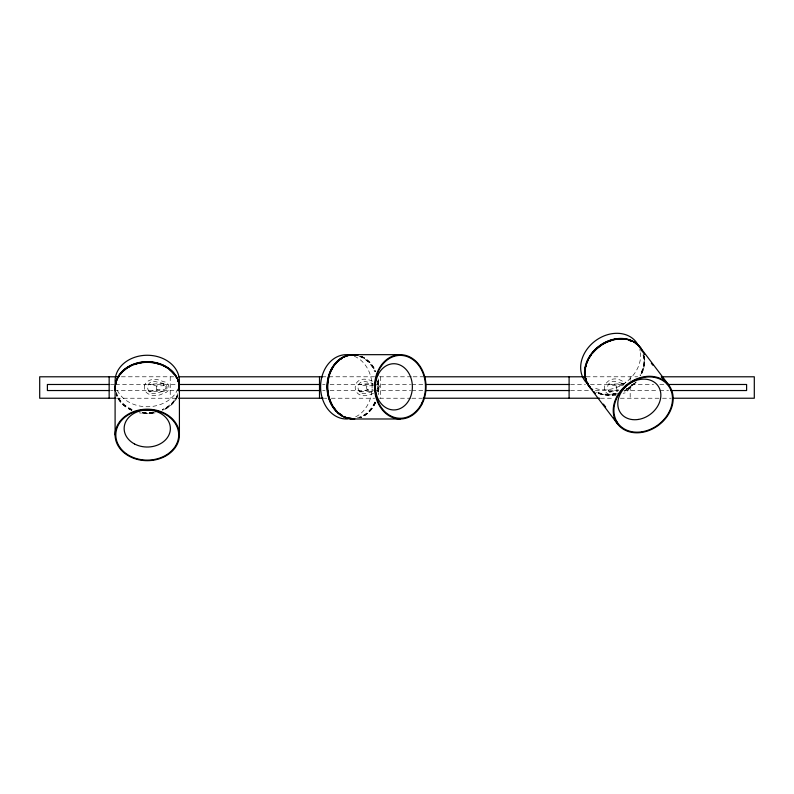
<?xml version="1.0" encoding="UTF-8"?>
<svg xmlns="http://www.w3.org/2000/svg" width="794" height="794" viewBox="0 0 794 794"><rect width="100%" height="100%" fill="white"/><g stroke="black" fill="none" stroke-linecap="round" stroke-linejoin="round"><path stroke-width="0.6" stroke-dasharray="3.97 2.98" d="M164.547 385.656L156.676 386.003L148.448 384.356L162.77 383.462L164.547 385.656A1.965 1.965 0 0 1 164.547 389.457L162.77 391.452L153.828 393.665A6.213 6.213 0 0 1 147.624 387.452A6.213 6.213 0 0 1 153.828 381.249L164.189 383.651A3.94 3.94 0 0 1 164.189 391.263L149.441 391.849L148.448 390.559M373.517 393.248C349.102 405.148 349.102 369.766 373.517 381.656M149.441 391.849L157.172 389.755L163.832 389.556M358.799 390.559L359.781 391.849L367.513 389.755L373.061 389.586M608.403 390.559L609.385 391.849L619.33 389.685M359.781 391.849L373.111 391.452L364.178 393.665A6.213 6.213 0 0 1 357.965 387.452A6.213 6.213 0 0 1 364.178 381.249L373.111 383.462L358.799 384.356L367.017 386.003L374.173 385.556M625.086 384.048A3.94 3.94 0 0 0 624.134 383.651L608.403 384.356L616.62 386.003L623.776 385.556L622.714 383.462L613.772 381.249A6.213 6.213 0 0 0 607.569 387.452A6.213 6.213 0 0 0 613.772 393.665L615.747 393.665M609.385 391.849L617.871 391.591M121.373 376.793L173.688 376.793M321.947 376.793L374.669 376.793M379.631 376.793L411.888 376.793M413.128 376.793L423.053 376.793M586.2 376.793L637.681 376.793M110.614 384.485L114.336 384.485M115.577 384.485L177.568 384.485M322.612 384.485L325.093 384.485M330.056 384.485L373.448 384.485M374.689 384.485L410.637 384.485M411.878 384.485L424.274 384.485M570.568 384.485L585.446 384.485M590.399 384.485L623.876 384.485M631.309 384.485L653.631 384.485M659.824 384.485L664.786 384.485M110.614 390.539L113.095 390.539M114.336 390.539L177.568 390.539M322.612 390.539L325.093 390.539M330.056 390.539L373.448 390.539M374.689 390.539L410.637 390.539M411.878 390.539L424.274 390.539M570.568 390.539L590.399 390.539M595.361 390.539L618.913 390.539M623.876 390.539L658.583 390.539M659.824 390.539L668.508 390.539M616.025 395.501C593.952 395.62 607.311 370.808 623.111 381.656A5.796 5.796 0 0 1 626.009 382.44M116.49 398.231L177.409 398.231M324.389 398.231L326.83 398.231M331.247 398.231L374.669 398.231M379.631 398.231L410.647 398.231M411.888 398.231L421.812 398.231M600.462 398.231L614.298 398.231M620.312 398.231L661.253 398.231M662.494 398.231L671.178 398.231M622.714 383.462L623.895 384.921M162.77 383.462L163.832 385.556M630.178 376.793L630.178 380.366M630.178 386.321L630.178 398.231M380.574 376.793L380.574 398.231M170.234 376.793L170.234 398.231M177.161 397.328A32.157 25.745 0 0 1 162.75 410.419M155.257 412.791A32.157 25.745 0 0 1 139.268 412.791M131.764 410.419A32.157 25.745 0 0 1 116.113 394.261M177.717 393.685A31.442 25.18 0 0 1 162.403 409.486M153.153 412.155A31.442 25.18 0 0 1 141.372 412.155M132.112 409.486A31.442 25.18 0 0 1 116.371 392.147M177.568 395.313A31.869 25.517 0 0 1 162.611 409.783M153.232 412.493A31.869 25.517 0 0 1 141.292 412.493M131.903 409.783A31.869 25.517 0 0 1 116.39 393.774M177.568 395.74A31.869 25.517 0 0 1 162.611 410.21M153.232 412.92A31.869 25.517 0 0 1 141.292 412.92M131.903 410.21A31.869 25.517 0 0 1 116.39 394.201M177.846 395.382A32.157 25.745 0 0 1 162.75 409.992M153.282 412.721A32.157 25.745 0 0 1 141.233 412.721M131.764 409.992A32.157 25.745 0 0 1 116.113 393.824M177.846 388.961A32.157 25.745 0 0 1 148.27 406.736A32.157 25.745 0 0 1 117.363 390.479M157.172 389.755A3.107 3.107 0 0 1 156.676 386.003M361.161 356.248A32.157 25.745 90 0 1 375.77 371.334M378.143 378.827A32.157 25.745 90 0 1 378.143 394.826M375.77 402.32A32.157 25.745 90 0 1 361.161 417.416M359.037 356.377A31.442 25.18 -90 0 1 374.837 371.681M377.507 380.941A31.442 25.18 -90 0 1 377.755 390.767M374.837 401.972A31.442 25.18 -90 0 1 357.498 417.713M360.665 356.516A31.869 25.517 -90 0 1 375.135 371.473M377.845 380.862A31.869 25.517 -90 0 1 378.093 390.827M375.135 402.181A31.869 25.517 -90 0 1 359.126 417.694M361.091 356.516A31.869 25.517 -90 0 1 375.572 371.473M378.272 380.862A31.869 25.517 -90 0 1 378.272 392.802M375.572 402.181A31.869 25.517 -90 0 1 359.553 417.694M360.734 356.248A32.157 25.745 90 0 1 375.344 371.334M378.073 380.802A32.157 25.745 90 0 1 378.073 392.851M375.344 402.32A32.157 25.745 90 0 1 360.734 417.416M354.313 356.248A32.157 25.745 -90 0 1 372.108 386.827A32.157 25.745 -90 0 1 354.313 417.416M377.607 383.353A5.796 5.796 0 0 1 376.406 392.474M367.513 389.755A3.107 3.107 0 0 1 367.017 386.003M376.922 385.487A3.94 3.94 0 0 1 376.922 389.427M644.321 356.526A32.157 25.745 -37.2 0 1 640.738 375.651M636.202 382.073A32.157 25.745 -37.2 0 1 625.235 390.827M616.045 394.37A32.157 25.745 -37.2 0 1 596.661 392.633M643.041 354.829A31.442 25.18 -37.2 0 1 639.904 375.115M632.729 384.217A31.442 25.18 -37.2 0 1 626.446 388.971M615.757 393.417A31.442 25.18 -37.2 0 1 596.8 391.73M643.795 356.278A31.869 25.517 -37.2 0 1 640.242 375.234M634.406 383.055A31.869 25.517 -37.2 0 1 624.888 390.271M615.777 393.774A31.869 25.517 -37.2 0 1 596.562 392.067M643.686 355.007A31.869 25.517 -37.2 0 1 640.51 375.572M636.004 381.934A31.869 25.517 -37.2 0 1 625.146 390.608M616.035 394.122A31.869 25.517 -37.2 0 1 596.82 392.405M643.686 354.551A32.157 25.745 -37.2 0 1 640.48 375.314M634.585 383.204A32.157 25.745 -37.2 0 1 624.977 390.479M617.663 393.526A32.157 25.745 -37.2 0 1 596.403 392.296M639.805 349.439A32.157 25.745 -37.2 0 1 640.182 351.067M640.44 352.734A32.157 25.745 -37.2 0 1 626.178 382.093A32.157 25.745 -37.2 0 1 594.061 387.879M628.908 387.452A5.796 5.796 0 0 1 623.111 393.248M617.117 389.755A3.107 3.107 0 0 1 616.62 386.003M626.923 388.474A3.94 3.94 0 0 1 624.134 391.263M144.548 385.368C142.354 395.442 156.736 398.042 163.167 393.248A5.796 5.796 0 0 0 168.963 387.452A5.796 5.796 0 0 0 163.167 381.656C157.351 378.43 147.386 377.954 144.548 385.368"/><path stroke-width="1.19" d="M353.201 354.67L400.295 354.67M116.619 376.793L39.7 376.793L39.7 398.231L115.378 398.231M178.65 376.793L322.562 376.793M424.294 376.793L583.759 376.793M661.253 376.793L754.3 376.793L754.3 398.231L672.419 398.231M109.383 384.485L47.392 384.485L47.392 390.539L109.383 390.539M178.809 384.485L320.131 384.485M425.515 384.485L569.328 384.485M667.268 384.485L746.608 384.485L746.608 390.539L670.98 390.539M178.809 390.539L320.131 390.539M425.515 390.539L569.328 390.539M178.65 398.231L323.168 398.231M423.053 398.231L599.639 398.231M353.201 418.984L400.295 418.984M640.391 347.603L668.836 385.13A32.157 25.745 -37.2 0 1 643.855 432.035A32.157 25.745 -37.2 0 1 616.918 396.494A32.157 25.745 -37.2 0 1 668.836 385.13M641.77 350.611L644.718 354.491M651.338 363.235L652.807 365.171M661.64 376.822L664.578 380.713M593.862 391.502L595.331 393.437M603.42 404.126L605.633 407.034M613.722 417.713L617.404 422.577M589.138 386.45L617.573 423.976M569.1 376.793L569.1 398.231M319.506 376.793L319.506 398.231M179.414 387.849L179.414 434.943A32.157 25.745 0 0 1 131.179 457.235A32.157 25.745 0 0 1 131.179 412.642A32.157 25.745 0 0 1 179.414 434.943M115.1 387.849L115.1 434.943M109.155 376.793L109.155 398.231M115.358 391.085A32.157 25.745 0 0 1 147.257 362.104A32.157 25.745 0 0 1 179.166 391.085M116.063 384.266A31.442 25.18 0 0 1 116.371 382.708M118.812 376.703A31.442 25.18 0 0 1 119.705 375.294M120.708 373.934A31.442 25.18 0 0 1 121.819 372.624M123.03 371.374A31.442 25.18 0 0 1 125.74 369.071M128.777 367.056A31.442 25.18 0 0 1 132.112 365.359M135.685 364.019A31.442 25.18 0 0 1 137.541 363.483M139.436 363.037A31.442 25.18 0 0 1 141.372 362.689M145.282 362.302A31.442 25.18 0 0 1 149.232 362.302M156.974 363.483A31.442 25.18 0 0 1 158.83 364.019M162.403 365.359A31.442 25.18 0 0 1 165.738 367.056M170.184 370.193A31.442 25.18 0 0 1 173.807 373.934M115.458 389.03A31.869 25.517 0 0 1 115.458 385.824M115.646 384.227A31.869 25.517 0 0 1 116.946 379.542M117.631 378.033A31.869 25.517 0 0 1 119.328 375.135M120.351 373.756A31.869 25.517 0 0 1 174.164 373.756M175.186 375.135A31.869 25.517 0 0 1 176.893 378.033M177.568 379.542A31.869 25.517 0 0 1 178.878 384.227M179.067 385.824A31.869 25.517 0 0 1 179.067 389.03M115.458 389.457A31.869 25.517 0 0 1 115.458 386.251M115.954 383.075A31.869 25.517 0 0 1 116.946 379.969M117.631 378.46A31.869 25.517 0 0 1 119.328 375.562M120.351 374.182A31.869 25.517 0 0 1 130.186 366.312M133.69 364.764A31.869 25.517 0 0 1 160.825 364.764M165.996 367.205A31.869 25.517 0 0 1 167.574 368.188M169.072 369.25A31.869 25.517 0 0 1 174.164 374.182M175.186 375.562A31.869 25.517 0 0 1 176.893 378.46M177.568 379.969A31.869 25.517 0 0 1 178.124 381.507M178.561 383.075A31.869 25.517 0 0 1 178.878 384.653M179.067 386.251A31.869 25.517 0 0 1 179.067 389.457M115.358 384.227A32.157 25.745 0 0 1 147.257 355.255A32.157 25.745 0 0 1 179.166 384.227M115.358 390.648A32.157 25.745 0 0 1 147.257 361.677A32.157 25.745 0 0 1 179.166 390.648M354.819 418.924A32.157 25.745 90 0 1 327.505 384.812A32.157 25.745 90 0 1 358.034 355.246M351.196 418.21A31.442 25.18 -90 0 1 349.618 418.021M342.055 415.282A31.442 25.18 -90 0 1 339.286 413.376M335.544 409.754A31.442 25.18 -90 0 1 334.423 408.354M332.408 405.307A31.442 25.18 -90 0 1 329.371 398.399M328.051 392.722A31.442 25.18 -90 0 1 327.803 390.767M327.803 382.887A31.442 25.18 -90 0 1 328.051 380.941M329.371 375.254A31.442 25.18 -90 0 1 329.996 373.438M331.525 369.984A31.442 25.18 -90 0 1 332.408 368.347M335.544 363.91A31.442 25.18 -90 0 1 339.286 360.278M340.646 359.275A31.442 25.18 -90 0 1 342.055 358.382M349.578 355.216A31.869 25.517 -90 0 1 355.98 355.216M351.176 418.637A31.869 25.517 -90 0 1 348 418.13M346.432 417.694A31.869 25.517 -90 0 1 344.894 417.138M341.916 415.669A31.869 25.517 -90 0 1 337.778 412.612M336.507 411.381A31.869 25.517 -90 0 1 333.113 366.51M334.175 365.012A31.869 25.517 -90 0 1 348 355.523M350.005 355.216A31.869 25.517 -90 0 1 356.407 355.216M351.603 418.637A31.869 25.517 -90 0 1 348.427 418.13M346.859 417.694A31.869 25.517 -90 0 1 343.812 416.463M342.343 415.669A31.869 25.517 -90 0 1 338.204 412.612M336.944 411.381A31.869 25.517 -90 0 1 332.557 405.565M331.664 403.908A31.869 25.517 -90 0 1 329.48 375.096M330.115 373.259A31.869 25.517 -90 0 1 342.343 357.995M343.812 357.201A31.869 25.517 -90 0 1 348.427 355.523M347.971 418.924A32.157 25.745 -90 0 1 320.657 384.812A32.157 25.745 -90 0 1 351.186 355.246M354.392 418.924A32.157 25.745 90 0 1 327.078 384.812A32.157 25.745 90 0 1 357.598 355.246M592.503 389.943A32.157 25.745 -37.2 0 1 597.634 347.762A32.157 25.745 -37.2 0 1 641.324 348.933M588.543 384.375A31.442 25.18 -37.2 0 1 587.739 383.006M586.448 380.088A31.442 25.18 -37.2 0 1 585.972 378.539M585.605 376.952A31.442 25.18 -37.2 0 1 585.506 368.525M585.823 366.788A31.442 25.18 -37.2 0 1 586.27 365.051M593.545 351.97A31.442 25.18 -37.2 0 1 600.899 345.459M607.787 341.728A31.442 25.18 -37.2 0 1 611.42 340.437M616.938 339.286A31.442 25.18 -37.2 0 1 624.124 339.256M629.136 340.378A31.442 25.18 -37.2 0 1 630.704 340.954M638.882 346.194A31.869 25.517 -37.2 0 1 640.818 348.755M590.121 387.174A31.869 25.517 -37.2 0 1 587.371 383.234M586.667 381.775A31.869 25.517 -37.2 0 1 585.883 365.032M586.438 363.285A31.869 25.517 -37.2 0 1 615.102 339.197M616.968 338.919A31.869 25.517 -37.2 0 1 632.451 341.301M633.9 342.095A31.869 25.517 -37.2 0 1 637.771 345.043M638.029 345.38A31.869 25.517 -37.2 0 1 641.086 349.092M592.701 389.745A31.869 25.517 -37.2 0 1 591.49 388.673M590.379 387.512A31.869 25.517 -37.2 0 1 585.367 368.892M585.694 367.136A31.869 25.517 -37.2 0 1 586.141 365.369M586.697 363.622A31.869 25.517 -37.2 0 1 588.146 360.168M589.019 358.471A31.869 25.517 -37.2 0 1 591.083 355.196M592.255 353.628A31.869 25.517 -37.2 0 1 611.638 340.428M613.494 339.931A31.869 25.517 -37.2 0 1 615.36 339.534M617.226 339.256A31.869 25.517 -37.2 0 1 626.258 339.495M629.592 340.358A31.869 25.517 -37.2 0 1 631.18 340.954M635.537 343.326A31.869 25.517 -37.2 0 1 636.828 344.308M587.153 383.403A32.157 25.745 -37.2 0 1 595.073 341.043A32.157 25.745 -37.2 0 1 637.999 344.874M591.024 388.524A32.157 25.745 -37.2 0 1 599.768 345.559A32.157 25.745 -37.2 0 1 642.594 351.454M131.536 456.749A31.442 25.18 0 0 0 178.7 434.943A31.442 25.18 0 0 0 131.536 413.138A31.442 25.18 0 0 0 131.536 456.749M134.474 443.935A23.105 18.5 0 0 0 170.323 429.683A23.105 18.5 0 0 0 136.985 411.947A23.105 18.5 0 0 0 134.474 443.935M421.743 404.622A32.157 25.745 -90 0 0 401.913 354.739A32.157 25.745 -90 0 0 377.229 401.129A32.157 25.745 -90 0 0 421.743 404.622M422.1 402.548A31.442 25.18 -90 0 0 400.295 355.384A31.442 25.18 -90 0 0 378.49 402.548A31.442 25.18 -90 0 0 422.1 402.548M377.845 375.274A23.105 18.5 90 0 0 393.874 409.942A23.105 18.5 90 0 0 409.893 375.274A23.105 18.5 90 0 0 377.845 375.274M641.999 431.777A31.442 25.18 -37.2 0 0 669.163 386.867A31.442 25.18 -37.2 0 0 618.437 395.025A31.442 25.18 -37.2 0 0 641.999 431.777M638.436 419.44A23.105 18.5 -37.2 0 0 658.405 386.43A23.105 18.5 -37.2 0 0 621.126 392.435A23.105 18.5 -37.2 0 0 638.436 419.44"/></g></svg>
